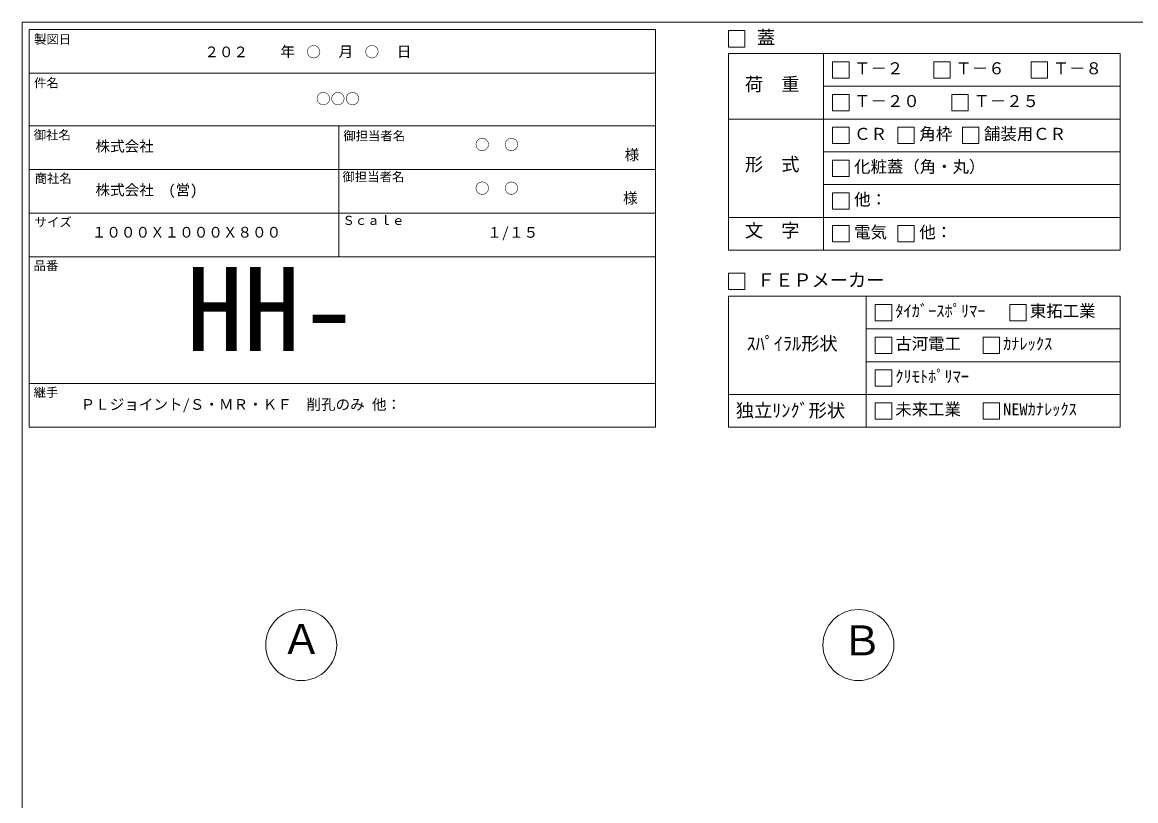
# Model space of a CAD drawing. Units: millimetres, scale not verified. Extents: x -4890 to 18489, y -2328 to 2328.
# Drawn here: x -1230 to 1828, y 191 to 2328 of the extents above; entities that cross this region are included whole.
import ezdxf
from ezdxf.enums import TextEntityAlignment as Align

# ---------------------------------------------------------------- set-up
doc = ezdxf.new("R2010")
doc.units = ezdxf.units.MM
doc.header["$LTSCALE"] = 10
for name, color, linetype, lineweight in [('0-2_waku', 7, 'Continuous', 18), ('0-3_gaikei', 7, 'Continuous', 18), ('0-9_文字１', 7, 'Continuous', 18), ('1-1_文字２', 7, 'Continuous', 5)]:
    doc.layers.add(name, color=color, linetype=linetype, lineweight=lineweight)
doc.styles.add('ＭＳ ゴシック', font='')
doc.styles.get('ＭＳ ゴシック').set_extended_font_data('MS Gothic')

msp = doc.modelspace()

# ---------------------------------------------------------------- linework, layer by layer
at = {"layer": '0-2_waku'}
for p, q in [((-1229.67, 2328.23), (-1229.67, -1946.77)), ((-1229.67, 2328.23), (-1229.67, -1946.77)), ((-1210.52, 2308.23), (-1210.52, 1216.23)), ((-1210.52, 2308.23), (509.48, 2308.23)), ((-1210.52, 2308.23), (-1210.52, 1216.23)), ((-1210.52, 2308.23), (509.48, 2308.23)), ((-1210.52, 2308.23), (-1210.52, 1216.23)), ((509.48, 2308.23), (509.48, 1216.23)), ((709.49, 2242.46), (1784.49, 2242.46)), ((709.49, 2242.46), (709.49, 1702.46)), ((970.16, 2242.46), (970.16, 1702.46)), ((1784.49, 2242.46), (1784.49, 1702.46)), ((-1210.52, 2188.23), (509.48, 2188.23)), ((-1210.52, 2188.23), (509.48, 2188.23)), ((-1210.52, 2188.23), (509.48, 2188.23)), ((-1210.52, 2188.23), (509.48, 2188.23)), ((970.16, 2152.46), (1784.49, 2152.46)), ((709.49, 2062.46), (1784.49, 2062.46)), ((-1210.52, 2044.23), (509.48, 2044.23)), ((-1210.52, 2044.23), (509.48, 2044.23)), ((-360.52, 2044.23), (-360.52, 1684.23)), ((970.16, 1972.46), (1784.49, 1972.46)), ((-1210.52, 1924.23), (509.48, 1924.23)), ((970.16, 1882.46), (1784.49, 1882.46)), ((-1210.52, 1804.23), (509.48, 1804.23)), ((709.49, 1792.46), (1784.49, 1792.46)), ((-1210.52, 1684.23), (509.48, 1684.23)), ((709.49, 1702.46), (1784.49, 1702.46)), ((709.49, 1576.23), (1784.49, 1576.23)), ((709.49, 1576.23), (709.49, 1216.23)), ((1087.31, 1576.23), (1087.31, 1216.23)), ((1784.49, 1576.23), (1784.49, 1216.23)), ((1087.31, 1486.23), (1784.49, 1486.23)), ((1087.31, 1396.23), (1784.49, 1396.23)), ((-1210.52, 1336.23), (509.48, 1336.23)), ((709.49, 1306.23), (1784.49, 1306.23)), ((-1210.52, 1216.23), (509.48, 1216.23)), ((709.49, 1216.23), (1784.49, 1216.23)), ((709.49, 1216.23), (1784.49, 1216.23))]:
    msp.add_line(p, q, dxfattribs=at)
msp.add_lwpolyline([(-1229.67, 2328.23), (4890.33, 2328.23), (4890.33, -1946.77)], dxfattribs=at)
at = {"layer": '0-3_gaikei'}
for centre in [(-463.82, 618.23), (1066.18, 618.23)]:
    msp.add_circle(centre, 97.5, dxfattribs=at)
at = {"layer": '0-9_文字１'}
for p, q in [((709.48, 2305.27), (709.48, 2260.27)), ((709.48, 2260.27), (754.48, 2260.27)), ((995.45, 2219.96), (1040.45, 2219.96)), ((995.45, 2219.96), (995.45, 2174.96)), ((995.45, 2219.96), (995.45, 2174.96)), ((995.45, 2219.96), (1040.45, 2219.96)), ((995.45, 2219.96), (995.45, 2174.96)), ((995.45, 2219.96), (1040.45, 2219.96)), ((995.45, 2219.96), (995.45, 2174.96)), ((995.45, 2219.96), (995.45, 2174.96)), ((995.45, 2219.96), (995.45, 2174.96)), ((1040.45, 2219.96), (1040.45, 2174.96)), ((1040.45, 2219.96), (1040.45, 2174.96)), ((1040.45, 2219.96), (1040.45, 2174.96)), ((1273.53, 2219.96), (1318.53, 2219.96)), ((1273.53, 2219.96), (1273.53, 2174.96)), ((1318.53, 2219.96), (1318.53, 2174.96)), ((1540.74, 2219.96), (1585.74, 2219.96)), ((1540.74, 2219.96), (1540.74, 2174.96)), ((1585.74, 2219.96), (1585.74, 2174.96)), ((995.45, 2174.96), (1040.45, 2174.96)), ((995.45, 2174.96), (1040.45, 2174.96)), ((995.45, 2174.96), (1040.45, 2174.96)), ((1273.53, 2174.96), (1318.53, 2174.96)), ((1540.74, 2174.96), (1585.74, 2174.96)), ((995.45, 2129.96), (1040.45, 2129.96)), ((995.45, 2129.96), (995.45, 2084.96)), ((1040.45, 2129.96), (1040.45, 2084.96)), ((1322.93, 2129.96), (1367.93, 2129.96)), ((1322.93, 2129.96), (1322.93, 2084.96)), ((1367.93, 2129.96), (1367.93, 2084.96)), ((995.45, 2084.96), (1040.45, 2084.96)), ((1322.93, 2084.96), (1367.93, 2084.96)), ((995.45, 2039.96), (1040.45, 2039.96)), ((995.45, 2039.96), (995.45, 1994.96)), ((995.45, 2039.96), (995.45, 1994.96)), ((1040.45, 2039.96), (1040.45, 1994.96)), ((1040.45, 2039.96), (1040.45, 1994.96)), ((1174.44, 2039.96), (1219.44, 2039.96)), ((1174.44, 2039.96), (1174.44, 1994.96)), ((1219.44, 2039.96), (1219.44, 1994.96)), ((1351.95, 2039.96), (1396.95, 2039.96)), ((1351.95, 2039.96), (1351.95, 1994.96)), ((1396.95, 2039.96), (1396.95, 1994.96)), ((995.45, 1994.96), (1040.45, 1994.96)), ((995.45, 1994.96), (1040.45, 1994.96)), ((1174.44, 1994.96), (1219.44, 1994.96)), ((1351.95, 1994.96), (1396.95, 1994.96)), ((995.45, 1949.96), (995.45, 1904.96)), ((1040.45, 1949.96), (1040.45, 1904.96)), ((995.45, 1904.96), (1040.45, 1904.96)), ((995.45, 1859.96), (1040.45, 1859.96)), ((995.45, 1859.96), (995.45, 1814.96)), ((995.45, 1859.96), (995.45, 1814.96)), ((1040.45, 1859.96), (1040.45, 1814.96)), ((1040.45, 1859.96), (1040.45, 1814.96)), ((995.45, 1814.96), (1040.45, 1814.96)), ((995.45, 1814.96), (1040.45, 1814.96)), ((995.45, 1769.96), (995.45, 1724.96)), ((1174.44, 1769.96), (1174.44, 1724.96)), ((995.45, 1724.96), (1040.45, 1724.96)), ((1174.44, 1724.96), (1219.44, 1724.96)), ((709.48, 1639.05), (709.48, 1594.05)), ((709.48, 1594.05), (754.48, 1594.05)), ((1112.6, 1553.73), (1112.6, 1508.73)), ((1482.18, 1553.73), (1527.18, 1553.73)), ((1482.18, 1553.73), (1482.18, 1508.73)), ((1482.18, 1553.73), (1527.18, 1553.73)), ((1482.18, 1553.73), (1482.18, 1508.73)), ((1482.18, 1553.73), (1527.18, 1553.73)), ((1482.18, 1553.73), (1482.18, 1508.73)), ((1527.18, 1553.73), (1527.18, 1508.73)), ((1527.18, 1553.73), (1527.18, 1508.73)), ((1527.18, 1553.73), (1527.18, 1508.73)), ((1112.6, 1508.73), (1157.6, 1508.73)), ((1482.18, 1508.73), (1527.18, 1508.73)), ((1482.18, 1508.73), (1527.18, 1508.73)), ((1482.18, 1508.73), (1527.18, 1508.73)), ((1112.6, 1463.73), (1157.6, 1463.73)), ((1112.6, 1463.73), (1112.6, 1418.73)), ((1157.6, 1463.73), (1157.6, 1418.73)), ((1408.5, 1463.73), (1408.5, 1418.73)), ((1112.6, 1418.73), (1157.6, 1418.73)), ((1408.5, 1418.73), (1453.5, 1418.73)), ((1112.6, 1373.73), (1112.6, 1328.73)), ((1112.6, 1328.73), (1157.6, 1328.73)), ((1112.6, 1283.73), (1157.6, 1283.73)), ((1112.6, 1283.73), (1112.6, 1238.73)), ((1157.6, 1283.73), (1157.6, 1238.73)), ((1408.5, 1283.73), (1453.5, 1283.73)), ((1408.5, 1283.73), (1408.5, 1238.73)), ((1453.5, 1283.73), (1453.5, 1238.73)), ((1112.6, 1238.73), (1157.6, 1238.73)), ((1408.5, 1238.73), (1453.5, 1238.73))]:
    msp.add_line(p, q, dxfattribs=at)
for points in [[(709.48, 2305.27), (754.48, 2305.27), (754.48, 2260.27)], [(709.48, 2305.27), (754.48, 2305.27), (754.48, 2260.27)], [(995.45, 2039.96), (1040.45, 2039.96), (1040.45, 1994.96)], [(995.45, 2039.96), (995.45, 1994.96), (1040.45, 1994.96)], [(995.45, 1949.96), (1040.45, 1949.96), (1040.45, 1904.96)], [(995.45, 1859.96), (1040.45, 1859.96), (1040.45, 1814.96)], [(995.45, 1859.96), (995.45, 1814.96), (1040.45, 1814.96)], [(995.45, 1769.96), (1040.45, 1769.96), (1040.45, 1724.96)], [(1174.44, 1769.96), (1219.44, 1769.96), (1219.44, 1724.96)], [(709.48, 1639.05), (754.48, 1639.05), (754.48, 1594.05)], [(1112.6, 1553.73), (1157.6, 1553.73), (1157.6, 1508.73)], [(1408.5, 1463.73), (1453.5, 1463.73), (1453.5, 1418.73)], [(1112.6, 1373.73), (1157.6, 1373.73), (1157.6, 1328.73)]]:
    msp.add_lwpolyline(points, dxfattribs=at)

# ---------------------------------------------------------------- texts
at = {"layer": '0-9_文字１', "style": 'ＭＳ ゴシック'}
for s, height, p in [('製図日', 24.93, (-1197.25, 2261.79)), ('蓋', 36.66, (787.56, 2257.35)), ('\u3000\u3000年\u3000\u3000\u3000月\u3000\u3000\u3000日', 29.33, (-601.21, 2224.18)), ('Ｔ－２', 32.99, (1054.59, 2175.44)), ('Ｔ－６', 32.99, (1332.67, 2175.44)), ('Ｔ－８', 32.99, (1599.88, 2175.44)), ('件名', 24.93, (-1197.25, 2141.79)), ('荷\u3000重', 36.66, (754.44, 2128.65)), ('Ｔ－２０', 32.99, (1054.59, 2085.44)), ('Ｔ－２５', 32.99, (1382.07, 2085.44)), ('御社名', 24.93, (-1198.23, 1998.78)), ('御担当者名', 24.93, (-348.32, 1996.57)), ('御担当者名', 24.93, (-348.32, 1996.57)), ('ＣＲ', 32.99, (1054.59, 1995.44)), ('角枠', 32.99, (1233.59, 1995.44)), ('舗装用ＣＲ', 32.99, (1411.09, 1995.44)), ('様', 29.33, (424.43, 1941.07)), ('形\u3000式', 36.66, (754.44, 1908.69)), ('化粧蓋（角・丸）', 32.99, (1054.59, 1905.44)), ('商社名', 24.93, (-1195.62, 1879.74)), ('御担当者名', 24.93, (-350.53, 1884.26)), ('様', 29.33, (419.94, 1822.15)), ('他：', 32.99, (1054.59, 1815.44)), ('サイズ', 24.93, (-1195.62, 1759.74)), ('Ｓｃａｌｅ', 24.93, (-350.53, 1764.26)), ('文\u3000字', 36.66, (754.44, 1727.21)), ('１０００Ｘ１０００Ｘ８００', 29.33, (-1038.89, 1728.22)), ('１/１５', 29.33, (47.02, 1727.75)), ('電気', 32.99, (1054.59, 1725.44)), ('他：', 32.99, (1233.59, 1725.44)), ('品番', 24.93, (-1198.62, 1640.09)), ('HH-', 230.9, (-779.79, 1356.07)), ('ＦＥＰメーカー', 36.66, (787.56, 1591.13)), ('ﾀｲｶﾞｰｽﾎﾟﾘﾏｰ', 32.99, (1167.56, 1509.22)), ('東拓工業', 32.99, (1537.15, 1509.22)), ('ｽﾊﾟｲﾗﾙ形状', 36.66, (759.1, 1416.57)), ('古河電工', 32.99, (1167.56, 1419.22)), ('ｶﾅﾚｯｸｽ', 32.99, (1463.47, 1419.22)), ('ｸﾘﾓﾄﾎﾟﾘﾏｰ', 32.99, (1167.56, 1329.22)), ('継手', 24.93, (-1198.62, 1292.09)), ('ＰＬジョイント/Ｓ・ＭＲ・ＫＦ\u3000削孔のみ 他：', 29.33, (-1069.53, 1255.44)), ('独立ﾘﾝｸﾞ形状', 36.66, (729.57, 1233.09)), ('未来工業', 32.99, (1167.56, 1239.22)), ('NEWｶﾅﾚｯｸｽ', 32.99, (1463.47, 1239.22)), ('Ａ', 82.48, (-519.21, 568.56)), ('Ｂ', 82.48, (1019.36, 564.84))]:
    msp.add_text(s, height=height, dxfattribs=at).set_placement(p, align=Align.BOTTOM_LEFT)
at = {"layer": '1-1_文字２', "style": 'ＭＳ ゴシック'}
for s, p in [('\u3000\u3000２０２\u3000\u3000\u3000\u3000○\u3000\u3000\u3000○', (-809.69, 2223.4)), ('○○○', (-423.01, 2094.58)), ('株式会社', (-1028.52, 1964.32)), ('○\u3000○', (13.26, 1968.7)), ('株式会社\u3000(営)', (-1028.52, 1844.32)), ('○\u3000○', (13.26, 1848.7))]:
    msp.add_text(s, height=29.33, dxfattribs=at).set_placement(p, align=Align.BOTTOM_LEFT)

doc.saveas('drawing.dxf')
